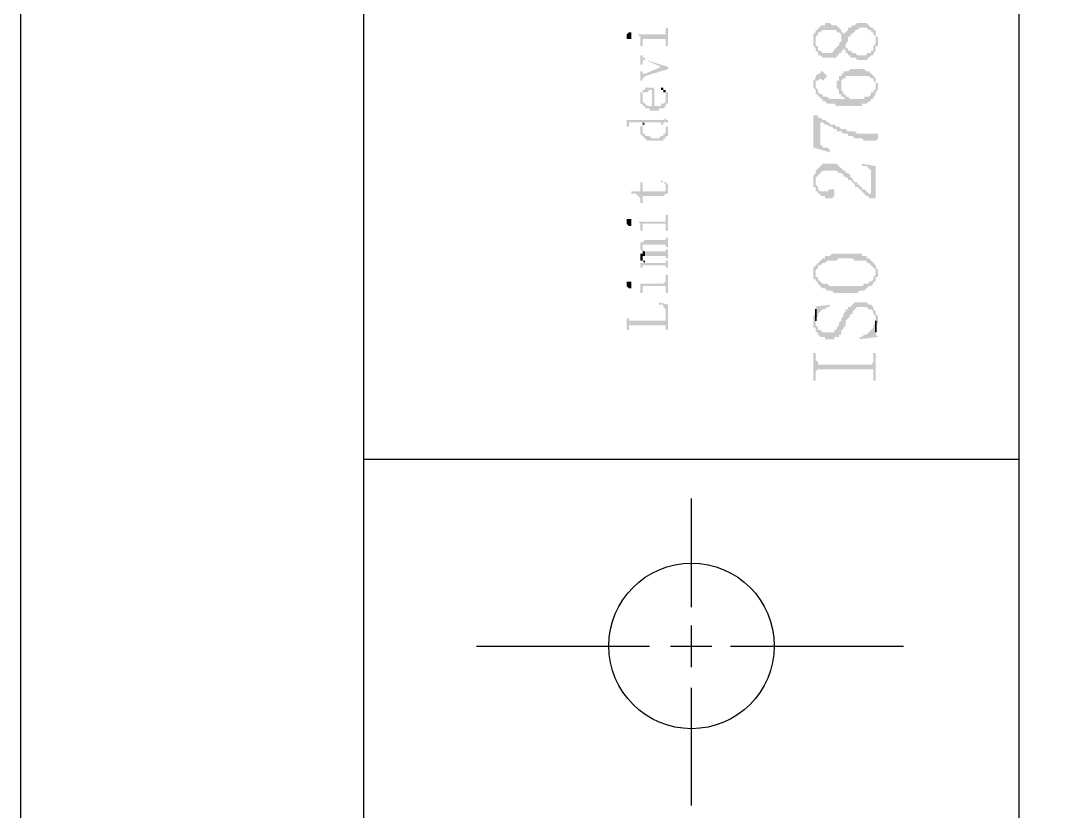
# Model space of a CAD drawing. Header units: millimetres. Extents: x 7018 to 13530, y 4187 to 5692.
# Drawn here: x 9367.76 to 9387.92, y 4710.3 to 4725.76 of the extents above; entities that cross this region are included whole.
import ezdxf

# ---------------------------------------------------------------- set-up
doc = ezdxf.new("R2010")
doc.units = ezdxf.units.MM

msp = doc.modelspace()

# ---------------------------------------------------------------- hatches: boundary and pattern name
at = {"transparency": 33554559}
for points in [[(9383.27, 4725.35), (9383.27, 4725.26), (9383.315, 4725.214), (9383.315, 4725.169), (9383.315, 4725.169), (9383.36, 4725.124), (9383.36, 4725.079), (9383.406, 4725.079), (9383.451, 4725.034), (9383.721, 4725.034), (9383.721, 4725.079), (9383.767, 4725.079), (9383.767, 4725.124), (9383.812, 4725.124), (9383.812, 4725.169), (9383.857, 4725.169), (9383.857, 4725.214), (9383.857, 4725.214), (9383.902, 4725.169), (9383.902, 4725.305), (9383.902, 4725.305), (9383.947, 4725.35), (9383.947, 4725.44), (9383.992, 4725.44), (9383.992, 4725.485), (9384.037, 4725.485), (9384.037, 4725.53), (9384.082, 4725.53), (9384.082, 4725.575), (9384.128, 4725.575), (9384.173, 4725.621), (9384.308, 4725.621), (9384.353, 4725.575), (9384.398, 4725.575), (9384.398, 4725.53), (9384.444, 4725.53), (9384.444, 4725.485), (9384.444, 4725.485), (9384.489, 4725.44), (9384.489, 4725.169), (9384.489, 4725.26), (9384.534, 4725.26), (9384.534, 4725.44), (9384.489, 4725.44), (9384.489, 4725.575), (9384.444, 4725.575), (9384.444, 4725.621), (9384.398, 4725.621), (9384.353, 4725.666), (9384.353, 4725.666), (9384.308, 4725.711), (9384.128, 4725.711), (9384.082, 4725.666), (9384.037, 4725.666), (9383.992, 4725.621), (9383.947, 4725.621), (9383.947, 4725.575), (9383.902, 4725.53), (9383.902, 4725.53), (9383.857, 4725.485), (9383.857, 4725.53), (9383.812, 4725.44), (9383.812, 4725.395), (9383.812, 4725.35), (9383.767, 4725.305), (9383.767, 4725.26), (9383.721, 4725.26), (9383.721, 4725.214), (9383.676, 4725.214), (9383.676, 4725.169), (9383.631, 4725.124), (9383.451, 4725.124), (9383.406, 4725.169), (9383.36, 4725.169), (9383.36, 4725.26), (9383.315, 4725.26), (9383.315, 4725.53), (9383.315, 4725.53), (9383.27, 4725.485), (9383.27, 4725.395)], [(9383.315, 4725.53), (9383.315, 4725.35), (9383.315, 4725.44), (9383.36, 4725.485), (9383.36, 4725.53), (9383.406, 4725.53), (9383.451, 4725.575), (9383.721, 4725.575), (9383.721, 4725.53), (9383.767, 4725.53), (9383.812, 4725.485), (9383.812, 4725.44), (9383.812, 4725.44), (9383.857, 4725.53), (9383.812, 4725.53), (9383.812, 4725.575), (9383.767, 4725.621), (9383.767, 4725.621), (9383.721, 4725.666), (9383.631, 4725.666), (9383.586, 4725.711), (9383.496, 4725.711), (9383.496, 4725.666), (9383.406, 4725.666), (9383.406, 4725.621), (9383.36, 4725.621), (9383.36, 4725.575), (9383.315, 4725.575)], [(9379.614, 4725.44), (9379.614, 4725.395), (9379.705, 4725.395), (9379.705, 4725.44), (9379.705, 4725.485), (9379.705, 4725.53), (9379.66, 4725.53), (9379.614, 4725.485), (9379.614, 4725.485)], [(9379.84, 4725.485), (9379.84, 4725.485), (9379.885, 4725.44), (9379.885, 4725.395), (9379.885, 4725.35), (9379.885, 4725.26), (9379.93, 4725.26), (9379.93, 4725.395), (9380.382, 4725.395), (9380.382, 4725.26), (9380.427, 4725.26), (9380.427, 4725.621), (9380.382, 4725.621), (9380.382, 4725.53), (9380.382, 4725.485), (9380.337, 4725.485)], [(9383.902, 4725.169), (9383.902, 4725.124), (9383.947, 4725.124), (9383.947, 4725.079), (9383.992, 4725.079), (9383.992, 4725.034), (9384.082, 4725.034), (9384.128, 4724.989), (9384.308, 4724.989), (9384.353, 4725.034), (9384.353, 4725.034), (9384.398, 4725.079), (9384.444, 4725.079), (9384.444, 4725.124), (9384.444, 4725.124), (9384.489, 4725.169), (9384.489, 4725.35), (9384.489, 4725.305), (9384.489, 4725.305), (9384.444, 4725.26), (9384.444, 4725.169), (9384.398, 4725.169), (9384.398, 4725.124), (9384.308, 4725.124), (9384.308, 4725.079), (9384.128, 4725.079), (9384.082, 4725.124), (9384.037, 4725.124), (9383.992, 4725.169), (9383.947, 4725.169), (9383.947, 4725.214), (9383.902, 4725.214), (9383.902, 4725.26)], [(9379.885, 4725.079), (9379.885, 4724.898), (9379.93, 4724.898), (9379.93, 4724.944), (9379.93, 4724.989), (9379.975, 4724.989), (9380.291, 4724.853), (9380.291, 4724.853), (9380.427, 4724.808), (9380.427, 4724.853), (9379.975, 4724.989), (9379.975, 4725.034), (9379.93, 4725.034), (9379.93, 4725.079), (9379.93, 4725.079)], [(9379.885, 4724.763), (9379.885, 4724.583), (9379.93, 4724.583), (9379.93, 4724.628), (9379.93, 4724.628), (9379.975, 4724.673), (9380.427, 4724.808), (9380.291, 4724.853), (9379.975, 4724.718), (9379.93, 4724.718), (9379.93, 4724.763), (9379.93, 4724.763)], [(9383.315, 4724.673), (9383.315, 4724.492), (9383.315, 4724.583), (9383.36, 4724.583), (9383.406, 4724.628), (9383.406, 4724.628), (9383.451, 4724.583), (9383.451, 4724.583), (9383.496, 4724.628), (9383.496, 4724.628), (9383.541, 4724.673), (9383.496, 4724.718), (9383.496, 4724.718), (9383.451, 4724.763), (9383.406, 4724.763), (9383.406, 4724.718), (9383.36, 4724.718)], [(9383.721, 4724.492), (9383.721, 4724.447), (9383.721, 4724.447), (9383.767, 4724.402), (9383.767, 4724.312), (9383.812, 4724.312), (9383.812, 4724.537), (9383.812, 4724.583), (9383.857, 4724.628), (9383.902, 4724.628), (9383.902, 4724.673), (9384.353, 4724.673), (9384.398, 4724.628), (9384.444, 4724.628), (9384.444, 4724.583), (9384.489, 4724.537), (9384.489, 4724.492), (9384.489, 4724.312), (9384.489, 4724.357), (9384.534, 4724.402), (9384.534, 4724.447), (9384.534, 4724.537), (9384.489, 4724.537), (9384.489, 4724.628), (9384.444, 4724.673), (9384.444, 4724.673), (9384.398, 4724.718), (9384.398, 4724.718), (9384.353, 4724.763), (9384.308, 4724.763), (9384.263, 4724.808), (9383.992, 4724.808), (9383.947, 4724.763), (9383.857, 4724.763), (9383.857, 4724.718), (9383.812, 4724.718), (9383.812, 4724.673), (9383.767, 4724.673), (9383.767, 4724.583), (9383.721, 4724.583), (9383.721, 4724.537)], [(9383.27, 4724.537), (9383.27, 4724.447), (9383.27, 4724.447), (9383.315, 4724.402), (9383.315, 4724.312), (9383.36, 4724.312), (9383.36, 4724.267), (9383.406, 4724.267), (9383.406, 4724.221), (9383.451, 4724.221), (9383.451, 4724.176), (9383.496, 4724.176), (9383.541, 4724.131), (9383.676, 4724.131), (9383.721, 4724.086), (9384.218, 4724.086), (9384.218, 4724.131), (9384.308, 4724.131), (9384.353, 4724.176), (9384.398, 4724.176), (9384.398, 4724.221), (9384.444, 4724.221), (9384.444, 4724.267), (9384.489, 4724.312), (9384.489, 4724.492), (9384.489, 4724.402), (9384.444, 4724.402), (9384.444, 4724.357), (9384.398, 4724.357), (9384.398, 4724.312), (9384.353, 4724.267), (9384.263, 4724.267), (9384.263, 4724.221), (9383.992, 4724.221), (9383.947, 4724.267), (9383.902, 4724.221), (9383.586, 4724.221), (9383.541, 4724.267), (9383.451, 4724.267), (9383.451, 4724.312), (9383.406, 4724.312), (9383.36, 4724.357), (9383.36, 4724.402), (9383.315, 4724.447), (9383.315, 4724.492), (9383.315, 4724.673), (9383.315, 4724.628), (9383.27, 4724.583), (9383.27, 4724.583)], [(9379.885, 4724.357), (9379.93, 4724.267), (9379.93, 4724.312), (9379.93, 4724.357), (9380.021, 4724.357), (9380.066, 4724.402), (9380.111, 4724.402), (9380.111, 4723.996), (9380.246, 4723.996), (9380.246, 4724.041), (9380.337, 4724.041), (9380.382, 4724.086), (9380.382, 4724.131), (9380.427, 4724.131), (9380.427, 4724.176), (9380.427, 4724.221), (9380.427, 4724.267), (9380.427, 4724.312), (9380.427, 4724.357), (9380.382, 4724.357), (9380.382, 4724.267), (9380.382, 4724.221), (9380.382, 4724.176), (9380.382, 4724.176), (9380.337, 4724.131), (9380.291, 4724.131), (9380.291, 4724.086), (9380.156, 4724.086), (9380.156, 4724.447), (9379.975, 4724.447), (9379.975, 4724.402), (9379.93, 4724.402), (9379.93, 4724.357), (9379.93, 4724.357)], [(9379.885, 4724.221), (9379.885, 4724.176), (9379.885, 4724.131), (9379.93, 4724.131), (9379.93, 4724.086), (9379.975, 4724.086), (9379.975, 4724.041), (9380.066, 4724.041), (9380.066, 4723.996), (9380.111, 4723.996), (9380.111, 4724.086), (9380.021, 4724.086), (9379.975, 4724.131), (9379.975, 4724.131), (9379.93, 4724.176), (9379.93, 4724.267), (9379.885, 4724.357), (9379.885, 4724.312), (9379.885, 4724.267)], [(9380.291, 4724.447), (9380.291, 4724.402), (9380.337, 4724.402), (9380.337, 4724.357), (9380.382, 4724.357), (9380.382, 4724.312), (9380.382, 4724.267), (9380.382, 4724.402), (9380.337, 4724.402), (9380.337, 4724.447)], [(9383.812, 4724.312), (9383.812, 4724.267), (9383.857, 4724.267), (9383.902, 4724.221), (9383.902, 4724.221), (9383.947, 4724.267), (9383.902, 4724.267), (9383.902, 4724.312), (9383.857, 4724.312), (9383.857, 4724.357), (9383.857, 4724.357), (9383.812, 4724.402), (9383.812, 4724.492)], [(9379.569, 4723.815), (9379.614, 4723.815), (9379.614, 4723.77), (9379.614, 4723.68), (9379.66, 4723.68), (9379.66, 4723.725), (9379.66, 4723.77), (9379.93, 4723.77), (9379.975, 4723.725), (9379.975, 4723.77), (9380.291, 4723.77), (9380.291, 4723.725), (9380.337, 4723.725), (9380.337, 4723.77), (9380.427, 4723.77), (9380.427, 4723.815), (9380.382, 4723.815), (9380.382, 4723.86), (9380.382, 4723.906), (9380.382, 4723.86), (9380.382, 4723.86), (9380.337, 4723.815), (9380.337, 4723.815)], [(9383.27, 4723.906), (9383.27, 4723.274), (9383.586, 4723.183), (9383.586, 4723.229), (9383.586, 4723.229), (9383.541, 4723.274), (9383.451, 4723.274), (9383.451, 4723.319), (9383.406, 4723.319), (9383.406, 4723.77), (9383.36, 4723.86), (9383.36, 4723.906)], [(9379.885, 4723.635), (9379.885, 4723.59), (9379.885, 4723.545), (9379.885, 4723.545), (9379.93, 4723.499), (9379.93, 4723.499), (9379.975, 4723.454), (9379.975, 4723.454), (9380.021, 4723.409), (9380.337, 4723.409), (9380.337, 4723.454), (9380.382, 4723.454), (9380.382, 4723.635), (9380.382, 4723.59), (9380.382, 4723.545), (9380.337, 4723.545), (9380.337, 4723.499), (9380.291, 4723.499), (9380.246, 4723.454), (9380.111, 4723.454), (9380.066, 4723.499), (9379.975, 4723.499), (9379.975, 4723.545), (9379.93, 4723.545), (9379.93, 4723.59), (9379.93, 4723.725), (9379.885, 4723.68)], [(9379.93, 4723.725), (9379.93, 4723.635), (9379.93, 4723.68), (9379.93, 4723.725), (9379.975, 4723.725), (9379.93, 4723.77)], [(9380.337, 4723.725), (9380.382, 4723.725), (9380.382, 4723.68), (9380.382, 4723.635), (9380.382, 4723.499), (9380.427, 4723.499), (9380.427, 4723.545), (9380.427, 4723.59), (9380.427, 4723.635), (9380.427, 4723.68), (9380.382, 4723.68), (9380.382, 4723.725), (9380.337, 4723.725), (9380.337, 4723.77)], [(9383.36, 4723.86), (9383.406, 4723.77), (9383.451, 4723.77), (9383.496, 4723.725), (9383.541, 4723.725), (9383.586, 4723.68), (9383.631, 4723.68), (9383.676, 4723.635), (9383.721, 4723.635), (9383.721, 4723.59), (9383.812, 4723.59), (9383.857, 4723.545), (9383.947, 4723.545), (9383.947, 4723.499), (9384.037, 4723.499), (9384.082, 4723.454), (9384.218, 4723.454), (9384.263, 4723.409), (9384.489, 4723.409), (9384.534, 4723.454), (9384.534, 4723.545), (9384.128, 4723.545), (9384.082, 4723.59), (9383.947, 4723.59), (9383.902, 4723.635), (9383.812, 4723.635), (9383.767, 4723.68), (9383.721, 4723.68), (9383.676, 4723.725), (9383.586, 4723.725), (9383.586, 4723.77), (9383.541, 4723.77), (9383.496, 4723.815), (9383.451, 4723.815), (9383.406, 4723.86)], [(9383.27, 4722.642), (9383.27, 4722.506), (9383.315, 4722.506), (9383.315, 4722.461), (9383.315, 4722.642), (9383.315, 4722.687), (9383.36, 4722.732), (9383.36, 4722.732), (9383.406, 4722.777), (9383.406, 4722.777), (9383.451, 4722.822), (9383.721, 4722.822), (9383.767, 4722.777), (9383.812, 4722.777), (9383.857, 4722.732), (9383.857, 4722.732), (9383.902, 4722.687), (9383.947, 4722.687), (9383.947, 4722.642), (9383.992, 4722.642), (9384.037, 4722.597), (9384.037, 4722.597), (9384.082, 4722.552), (9384.082, 4722.506), (9384.128, 4722.506), (9384.173, 4722.461), (9384.173, 4722.461), (9384.218, 4722.416), (9384.218, 4722.416), (9384.263, 4722.371), (9384.263, 4722.371), (9384.308, 4722.326), (9384.353, 4722.326), (9384.353, 4722.281), (9384.398, 4722.281), (9384.398, 4722.371), (9384.353, 4722.371), (9384.308, 4722.416), (9384.263, 4722.461), (9384.218, 4722.461), (9384.218, 4722.506), (9384.173, 4722.506), (9384.173, 4722.552), (9384.128, 4722.552), (9384.128, 4722.597), (9384.082, 4722.597), (9384.037, 4722.642), (9384.037, 4722.687), (9383.992, 4722.687), (9383.992, 4722.732), (9383.947, 4722.777), (9383.902, 4722.777), (9383.902, 4722.822), (9383.857, 4722.822), (9383.812, 4722.868), (9383.812, 4722.868), (9383.767, 4722.913), (9383.767, 4722.913), (9383.721, 4722.958), (9383.451, 4722.958), (9383.406, 4722.913), (9383.406, 4722.913), (9383.36, 4722.868), (9383.36, 4722.868), (9383.315, 4722.822), (9383.315, 4722.777), (9383.27, 4722.732), (9383.27, 4722.687), (9383.27, 4722.687)], [(9384.218, 4722.958), (9384.218, 4722.913), (9384.308, 4722.913), (9384.353, 4722.868), (9384.353, 4722.868), (9384.398, 4722.822), (9384.398, 4722.281), (9384.489, 4722.281), (9384.489, 4722.913)], [(9379.705, 4722.416), (9379.705, 4722.371), (9379.795, 4722.371), (9379.84, 4722.326), (9379.84, 4722.326), (9379.885, 4722.281), (9379.885, 4722.236), (9379.885, 4722.191), (9379.93, 4722.191), (9379.93, 4722.326), (9380.337, 4722.326), (9380.382, 4722.371), (9380.427, 4722.371), (9380.382, 4722.506), (9380.382, 4722.461), (9380.382, 4722.416), (9379.93, 4722.416), (9379.93, 4722.597), (9379.885, 4722.597), (9379.885, 4722.416)], [(9380.291, 4722.597), (9380.337, 4722.597), (9380.382, 4722.552), (9380.382, 4722.506), (9380.382, 4722.506), (9380.427, 4722.371), (9380.427, 4722.416), (9380.427, 4722.461), (9380.427, 4722.506), (9380.427, 4722.552), (9380.427, 4722.552), (9380.382, 4722.597), (9380.337, 4722.597), (9380.291, 4722.642), (9380.291, 4722.642)], [(9383.315, 4722.461), (9383.315, 4722.416), (9383.36, 4722.416), (9383.36, 4722.371), (9383.406, 4722.371), (9383.406, 4722.326), (9383.496, 4722.326), (9383.496, 4722.281), (9383.631, 4722.281), (9383.676, 4722.326), (9383.676, 4722.416), (9383.676, 4722.461), (9383.586, 4722.461), (9383.541, 4722.416), (9383.406, 4722.416), (9383.36, 4722.461), (9383.36, 4722.506), (9383.315, 4722.552), (9383.315, 4722.597)], [(9379.614, 4721.829), (9379.614, 4721.784), (9379.614, 4721.784), (9379.66, 4721.739), (9379.705, 4721.739), (9379.705, 4721.784), (9379.705, 4721.829), (9379.705, 4721.875), (9379.614, 4721.875)], [(9379.84, 4721.829), (9379.84, 4721.829), (9379.885, 4721.784), (9379.885, 4721.739), (9379.885, 4721.694), (9379.885, 4721.649), (9379.93, 4721.649), (9379.93, 4721.739), (9379.93, 4721.784), (9380.382, 4721.784), (9380.382, 4721.739), (9380.382, 4721.649), (9380.427, 4721.649), (9380.427, 4721.965), (9380.382, 4721.965), (9380.382, 4721.875), (9380.382, 4721.829), (9380.337, 4721.829)], [(9379.93, 4721.423), (9379.93, 4721.333), (9379.93, 4721.378), (9380.382, 4721.378), (9380.382, 4721.333), (9380.427, 4721.333), (9380.427, 4721.514), (9380.382, 4721.514), (9380.382, 4721.468), (9379.975, 4721.468)], [(9379.885, 4721.333), (9379.885, 4721.288), (9379.885, 4721.288), (9379.93, 4721.243), (9379.975, 4721.243), (9379.975, 4721.152), (9380.382, 4721.152), (9380.382, 4721.107), (9380.427, 4721.107), (9380.427, 4721.288), (9380.382, 4721.288), (9380.382, 4721.243), (9379.975, 4721.243), (9379.93, 4721.288), (9379.93, 4721.333), (9379.93, 4721.423), (9379.885, 4721.423), (9379.885, 4721.378)], [(9379.885, 4721.152), (9379.885, 4721.107), (9379.885, 4721.062), (9379.93, 4721.062), (9379.93, 4721.152), (9379.975, 4721.152), (9379.975, 4721.243), (9379.93, 4721.243), (9379.93, 4721.198), (9379.885, 4721.198)], [(9379.93, 4721.062), (9379.93, 4721.062), (9379.975, 4721.017), (9379.975, 4721.062), (9379.93, 4721.062), (9379.93, 4721.107), (9379.93, 4721.107)], [(9383.315, 4720.972), (9383.315, 4720.837), (9383.315, 4720.882), (9383.315, 4720.882), (9383.36, 4720.927), (9383.36, 4720.972), (9383.406, 4720.972), (9383.451, 4721.017), (9383.496, 4721.017), (9383.541, 4721.062), (9383.721, 4721.062), (9383.767, 4721.107), (9384.037, 4721.107), (9384.082, 4721.062), (9384.308, 4721.062), (9384.308, 4721.017), (9384.353, 4721.017), (9384.398, 4720.972), (9384.398, 4720.972), (9384.444, 4720.927), (9384.444, 4720.927), (9384.489, 4720.882), (9384.489, 4720.837), (9384.489, 4720.972), (9384.444, 4721.017), (9384.444, 4721.017), (9384.398, 4721.062), (9384.398, 4721.062), (9384.353, 4721.107), (9384.308, 4721.107), (9384.308, 4721.152), (9384.218, 4721.152), (9384.218, 4721.198), (9383.631, 4721.198), (9383.586, 4721.152), (9383.496, 4721.152), (9383.496, 4721.107), (9383.451, 4721.107), (9383.406, 4721.062), (9383.406, 4721.062), (9383.36, 4721.017), (9383.36, 4721.017)], [(9379.885, 4721.017), (9379.885, 4720.972), (9379.885, 4720.927), (9379.93, 4720.927), (9379.93, 4720.972), (9380.382, 4720.972), (9380.382, 4720.927), (9380.427, 4720.927), (9380.427, 4721.062), (9380.382, 4721.062), (9380.382, 4721.017), (9379.975, 4721.017), (9379.975, 4721.062), (9379.975, 4721.017)], [(9383.27, 4720.837), (9383.27, 4720.701), (9383.315, 4720.701), (9383.315, 4720.656), (9383.36, 4720.656), (9383.36, 4720.611), (9383.406, 4720.566), (9383.406, 4720.566), (9383.451, 4720.521), (9383.496, 4720.521), (9383.541, 4720.476), (9383.631, 4720.476), (9383.676, 4720.43), (9384.128, 4720.43), (9384.173, 4720.476), (9384.263, 4720.476), (9384.308, 4720.521), (9384.308, 4720.521), (9384.353, 4720.566), (9384.398, 4720.566), (9384.444, 4720.611), (9384.444, 4720.656), (9384.489, 4720.656), (9384.489, 4720.746), (9384.534, 4720.746), (9384.534, 4720.837), (9384.534, 4720.882), (9384.489, 4720.927), (9384.489, 4720.972), (9384.489, 4720.837), (9384.489, 4720.791), (9384.444, 4720.746), (9384.444, 4720.701), (9384.398, 4720.656), (9384.353, 4720.656), (9384.353, 4720.611), (9384.263, 4720.611), (9384.218, 4720.566), (9383.586, 4720.566), (9383.541, 4720.611), (9383.451, 4720.611), (9383.406, 4720.656), (9383.406, 4720.656), (9383.36, 4720.701), (9383.36, 4720.746), (9383.315, 4720.746), (9383.315, 4720.972), (9383.315, 4720.972), (9383.27, 4720.927)], [(9379.84, 4720.611), (9379.885, 4720.611), (9379.885, 4720.566), (9379.885, 4720.521), (9379.885, 4720.476), (9379.885, 4720.43), (9379.93, 4720.43), (9379.93, 4720.521), (9379.93, 4720.566), (9380.382, 4720.566), (9380.382, 4720.43), (9380.427, 4720.43), (9380.427, 4720.791), (9380.382, 4720.791), (9380.382, 4720.656), (9380.382, 4720.656), (9380.337, 4720.611)], [(9379.614, 4720.611), (9379.614, 4720.566), (9379.614, 4720.566), (9379.66, 4720.521), (9379.705, 4720.521), (9379.705, 4720.566), (9379.705, 4720.611), (9379.705, 4720.656), (9379.614, 4720.656)], [(9380.246, 4720.25), (9380.246, 4720.205), (9380.337, 4720.205), (9380.337, 4720.16), (9380.337, 4720.16), (9380.382, 4720.114), (9380.382, 4719.708), (9380.427, 4719.708), (9380.427, 4720.205)], [(9383.27, 4719.889), (9383.27, 4719.753), (9383.315, 4719.753), (9383.315, 4719.663), (9383.36, 4719.663), (9383.36, 4719.618), (9383.36, 4719.618), (9383.406, 4719.573), (9383.496, 4719.573), (9383.496, 4719.528), (9383.676, 4719.528), (9383.676, 4719.573), (9383.767, 4719.573), (9383.767, 4719.618), (9383.812, 4719.618), (9383.812, 4719.708), (9383.857, 4719.708), (9383.857, 4719.753), (9383.902, 4719.799), (9383.902, 4719.889), (9383.947, 4719.934), (9383.947, 4719.934), (9383.992, 4719.979), (9383.992, 4720.024), (9384.037, 4720.024), (9384.037, 4720.069), (9384.037, 4720.069), (9384.082, 4720.114), (9384.082, 4720.114), (9384.128, 4720.16), (9384.308, 4720.16), (9384.353, 4720.114), (9384.398, 4720.114), (9384.444, 4720.069), (9384.444, 4720.024), (9384.489, 4719.979), (9384.489, 4719.753), (9384.489, 4719.799), (9384.534, 4719.844), (9384.534, 4719.889), (9384.534, 4719.979), (9384.489, 4720.024), (9384.489, 4720.069), (9384.489, 4720.069), (9384.444, 4720.114), (9384.444, 4720.16), (9384.444, 4720.16), (9384.398, 4720.205), (9384.353, 4720.205), (9384.308, 4720.25), (9384.082, 4720.25), (9384.037, 4720.205), (9384.037, 4720.205), (9383.992, 4720.16), (9383.947, 4720.16), (9383.947, 4720.114), (9383.902, 4720.114), (9383.902, 4720.069), (9383.857, 4720.024), (9383.857, 4719.979), (9383.812, 4719.934), (9383.812, 4719.889), (9383.767, 4719.844), (9383.767, 4719.799), (9383.721, 4719.753), (9383.721, 4719.708), (9383.676, 4719.708), (9383.676, 4719.663), (9383.451, 4719.663), (9383.406, 4719.708), (9383.36, 4719.708), (9383.36, 4719.753), (9383.36, 4719.753), (9383.315, 4719.799), (9383.315, 4720.069), (9383.315, 4720.024), (9383.27, 4719.979), (9383.27, 4719.934), (9383.27, 4719.934)], [(9383.27, 4720.16), (9383.315, 4720.16), (9383.315, 4719.934), (9383.36, 4719.979), (9383.36, 4720.024), (9383.36, 4720.024), (9383.406, 4720.069), (9383.406, 4720.069), (9383.451, 4720.114), (9383.496, 4720.114), (9383.541, 4720.16), (9383.586, 4720.16), (9383.586, 4720.205)], [(9379.614, 4719.934), (9379.614, 4719.708), (9379.66, 4719.708), (9379.66, 4719.753), (9379.66, 4719.799), (9380.382, 4719.799), (9380.382, 4719.753), (9380.382, 4719.934), (9380.382, 4719.889), (9379.66, 4719.889), (9379.66, 4719.934), (9379.66, 4719.934)], [(9384.173, 4719.573), (9384.173, 4719.528), (9384.534, 4719.573), (9384.489, 4719.618), (9384.489, 4719.663), (9384.489, 4719.844), (9384.444, 4719.799), (9384.444, 4719.753), (9384.444, 4719.753), (9384.398, 4719.708), (9384.398, 4719.708), (9384.353, 4719.663), (9384.353, 4719.663), (9384.308, 4719.618), (9384.263, 4719.618), (9384.218, 4719.573)], [(9383.27, 4719.257), (9383.27, 4718.715), (9383.315, 4718.715), (9383.315, 4718.896), (9383.36, 4718.941), (9384.444, 4718.941), (9384.444, 4718.715), (9384.489, 4718.715), (9384.489, 4719.257), (9384.444, 4719.257), (9384.444, 4719.122), (9384.444, 4719.076), (9384.444, 4719.076), (9384.398, 4719.031), (9383.36, 4719.031), (9383.36, 4719.076), (9383.36, 4719.076), (9383.315, 4719.122), (9383.315, 4719.257)]]:
    msp.add_hatch(color=256, dxfattribs=at).paths.add_polyline_path(points)

# ---------------------------------------------------------------- linework, layer by layer
msp.add_line((9374.469, 4815.918), (9374.469, 4529.177))
for points in [[(9787.763, 4524.918), (9787.763, 4821.918), (9367.763, 4821.918), (9367.763, 4524.918)], [(9383.315, 4720.069), (9383.315, 4719.889), (9383.315, 4719.934), (9383.315, 4720.114), (9383.315, 4720.114)], [(9384.489, 4719.844), (9384.489, 4719.663), (9384.489, 4719.889), (9384.489, 4719.889)]]:
    msp.add_lwpolyline(points, close=True)
for points in [[(9387.287, 4815.918), (9387.287, 4529.177)], [(9374.469, 4717.181), (9387.287, 4717.181)], [(9380.878, 4716.414), (9380.878, 4714.292)], [(9380.878, 4713.931), (9380.878, 4713.119)], [(9376.681, 4713.525), (9380.066, 4713.525)], [(9380.472, 4713.525), (9381.284, 4713.525)], [(9381.645, 4713.525), (9385.03, 4713.525)], [(9380.878, 4712.713), (9380.878, 4710.411)]]:
    msp.add_lwpolyline(points)
msp.add_circle((9380.885, 4713.532), 1.618)

doc.saveas('drawing.dxf')
